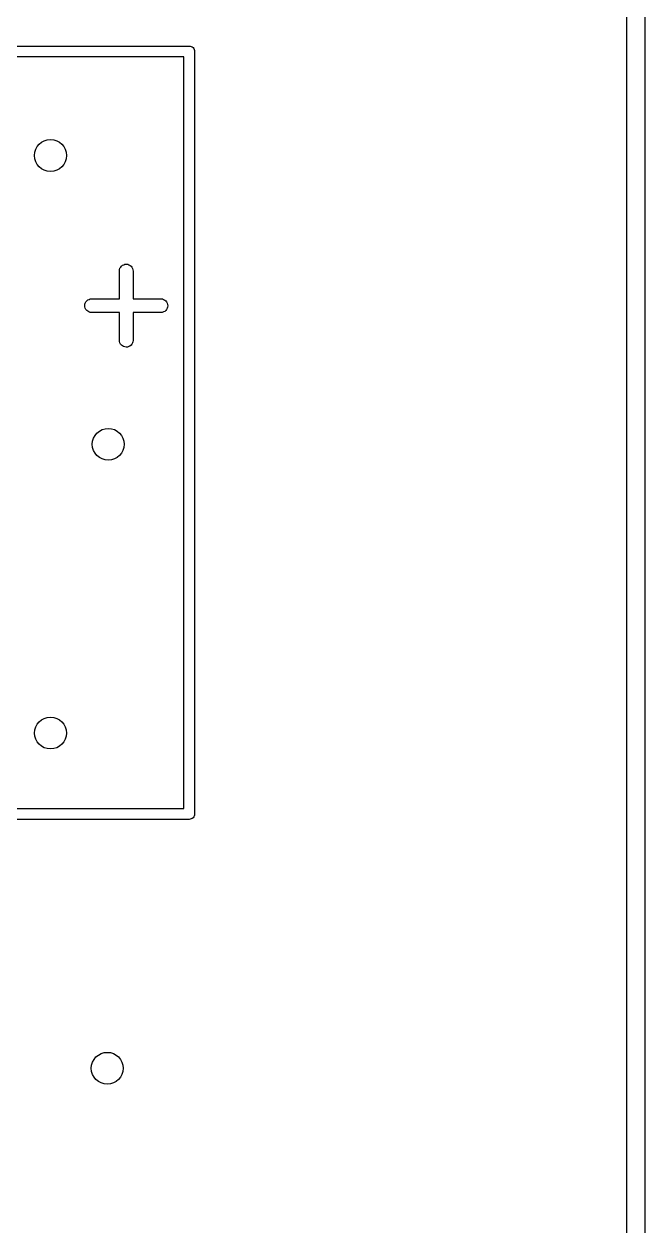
# Model space of a CAD drawing. Extents: x 17 to 176, y -177 to -9.
# Drawn here: x 168.76 to 175.58, y -91.9 to -78.69 of the extents above; entities that cross this region are included whole.
import ezdxf

# ---------------------------------------------------------------- set-up
doc = ezdxf.new("R2010")
doc.units = 0
doc.layers.add('BLACK', color=7, linetype='CONTINUOUS')

msp = doc.modelspace()

# ---------------------------------------------------------------- linework, layer by layer
at = {"layer": 'BLACK', "linetype": 'CONTINUOUS'}
for p, q in [((175.382, -176.017), (175.382, -52.2426)), ((175.582, -52.2359), (175.582, -176.027)), ((162.447, -78.932), (170.569, -78.932)), ((170.569, -78.932), (170.572, -78.9317)), ((170.572, -78.9317), (170.575, -78.932)), ((170.575, -78.932), (170.575, -78.932)), ((170.575, -78.932), (170.584, -78.9329)), ((170.584, -78.9329), (170.595, -78.9363)), ((170.595, -78.9363), (170.605, -78.9419)), ((170.605, -78.9419), (170.615, -78.9494)), ((170.615, -78.9494), (170.622, -78.9585)), ((170.622, -78.9585), (170.628, -78.9689)), ((170.628, -78.9689), (170.631, -78.9802)), ((170.631, -78.9802), (170.632, -78.992)), ((170.632, -78.992), (170.632, -78.9949)), ((170.632, -78.9949), (170.632, -87.3711)), ((170.512, -79.052), (162.504, -79.052)), ((170.512, -79.2431), (170.512, -79.052)), ((170.512, -87.314), (170.512, -79.2431)), ((169.806, -81.404), (169.808, -81.3895)), ((169.808, -81.3895), (169.812, -81.3755)), ((169.812, -81.3755), (169.82, -81.3627)), ((169.82, -81.3627), (169.829, -81.3515)), ((169.829, -81.3515), (169.84, -81.3423)), ((169.84, -81.3423), (169.853, -81.3355)), ((169.853, -81.3355), (169.867, -81.3314)), ((169.867, -81.3314), (169.882, -81.33)), ((169.882, -81.33), (169.897, -81.3316)), ((169.897, -81.3316), (169.91, -81.3359)), ((169.91, -81.3359), (169.923, -81.3429)), ((169.923, -81.3429), (169.935, -81.3522)), ((169.935, -81.3522), (169.944, -81.3635)), ((169.944, -81.3635), (169.951, -81.3765)), ((169.951, -81.3765), (169.955, -81.3905)), ((169.955, -81.3905), (169.956, -81.405)), ((169.806, -81.405), (169.806, -81.404)), ((169.806, -81.711), (169.806, -81.405)), ((169.956, -81.405), (169.956, -81.711)), ((169.425, -81.7855), (169.427, -81.7709)), ((169.427, -81.8001), (169.425, -81.7855)), ((169.427, -81.7709), (169.431, -81.7569)), ((169.431, -81.7569), (169.438, -81.7441)), ((169.438, -81.7441), (169.448, -81.7328)), ((169.448, -81.7328), (169.459, -81.7235)), ((169.459, -81.7235), (169.472, -81.7167)), ((169.472, -81.7167), (169.486, -81.7124)), ((169.486, -81.7124), (169.5, -81.711)), ((169.5, -81.711), (169.806, -81.711)), ((169.956, -81.711), (170.262, -81.711)), ((170.262, -81.711), (170.263, -81.711)), ((170.263, -81.711), (170.278, -81.7126)), ((170.278, -81.7126), (170.292, -81.7171)), ((170.292, -81.7171), (170.305, -81.7241)), ((170.305, -81.7241), (170.316, -81.7335)), ((170.316, -81.7335), (170.325, -81.7449)), ((170.325, -81.7449), (170.332, -81.7579)), ((170.332, -81.7579), (170.336, -81.7719)), ((170.336, -81.7719), (170.337, -81.7865)), ((170.337, -81.7865), (170.336, -81.8011)), ((169.431, -81.8141), (169.427, -81.8001)), ((169.438, -81.8271), (169.431, -81.8141)), ((169.447, -81.8385), (169.438, -81.8271)), ((169.458, -81.8479), (169.447, -81.8385)), ((169.471, -81.8549), (169.458, -81.8479)), ((169.485, -81.8594), (169.471, -81.8549)), ((169.499, -81.861), (169.485, -81.8594)), ((169.5, -81.861), (169.499, -81.861)), ((169.806, -81.861), (169.5, -81.861)), ((169.806, -82.167), (169.806, -81.861)), ((170.262, -81.861), (169.956, -81.861)), ((169.956, -81.861), (169.956, -82.167)), ((170.277, -81.8596), (170.262, -81.861)), ((170.291, -81.8553), (170.277, -81.8596)), ((170.304, -81.8485), (170.291, -81.8553)), ((170.315, -81.8392), (170.304, -81.8485)), ((170.325, -81.8279), (170.315, -81.8392)), ((170.332, -81.8151), (170.325, -81.8279)), ((170.336, -81.8011), (170.332, -81.8151)), ((169.808, -82.1815), (169.806, -82.167)), ((169.812, -82.1955), (169.808, -82.1815)), ((169.955, -82.1825), (169.95, -82.1965)), ((169.956, -82.168), (169.955, -82.1825)), ((169.956, -82.167), (169.956, -82.168)), ((169.819, -82.2085), (169.812, -82.1955)), ((169.828, -82.2198), (169.819, -82.2085)), ((169.839, -82.2291), (169.828, -82.2198)), ((169.852, -82.2361), (169.839, -82.2291)), ((169.866, -82.2404), (169.852, -82.2361)), ((169.881, -82.242), (169.866, -82.2404)), ((169.895, -82.2406), (169.881, -82.242)), ((169.91, -82.2365), (169.895, -82.2406)), ((169.922, -82.2297), (169.91, -82.2365)), ((169.934, -82.2205), (169.922, -82.2297)), ((169.943, -82.2093), (169.934, -82.2205)), ((169.95, -82.1965), (169.943, -82.2093)), ((166.8, -87.314), (170.512, -87.314)), ((170.569, -87.434), (167.083, -87.434)), ((170.572, -87.4343), (170.569, -87.434)), ((170.584, -87.4331), (170.572, -87.4343)), ((170.595, -87.4297), (170.584, -87.4331)), ((170.605, -87.4241), (170.595, -87.4297)), ((170.615, -87.4166), (170.605, -87.4241)), ((170.622, -87.4075), (170.615, -87.4166)), ((170.628, -87.3971), (170.622, -87.4075)), ((170.631, -87.3858), (170.628, -87.3971)), ((170.632, -87.3769), (170.631, -87.3858)), ((170.632, -87.3711), (170.632, -87.374)), ((170.632, -87.374), (170.632, -87.3769)), ((170.632, -87.3769), (170.632, -87.3769))]:
    msp.add_line(p, q, dxfattribs=at)
at = {"layer": 'BLACK'}
for centre in [(169.048, -80.135), (169.048, -80.135), (169.683, -83.31), (169.683, -83.31), (169.048, -86.485), (169.048, -86.485), (169.672, -90.17), (169.672, -90.17)]:
    msp.add_circle(centre, 0.175, dxfattribs=at)

doc.saveas('drawing.dxf')
